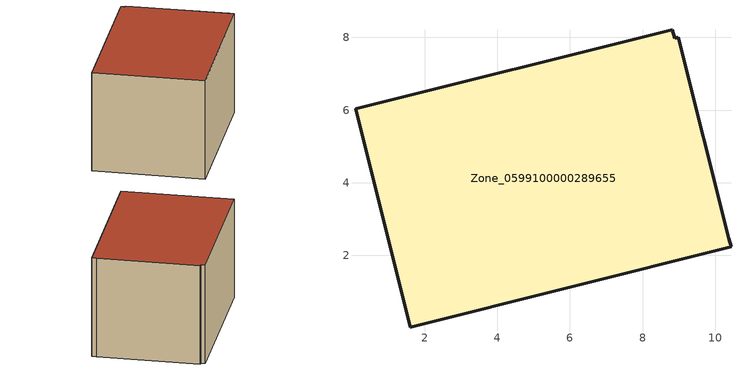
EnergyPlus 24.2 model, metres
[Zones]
Zone_0599100000289655
 floor ground (C_G): 1.6,0.02 0.1,6.04 8.82,8.21 8.88,7.97 8.99,8 10.37,2.47 10.43,2.24 z0
 wall outside (C_F): 10.37,2.47 8.99,8 8.88,7.97 8.82,8.21 0.1,6.04 1.6,0.02 10.43,2.24 10.37,2.47 z0:5.79
 roof outside (C_R): 0.1,6.04 1.6,0.02 10.43,2.24 10.37,2.47 8.99,8 8.88,7.97 8.82,8.21 z5.79
[BUILDING]
Pand.0599100000289655: North Axis=0; Terrain=City; Loads Convergence Tolerance Value=0.04; Temperature Convergence Tolerance Value=0.4; Solar Distribution=FullExterior; Maximum Number of Warmup Days=25; Minimum Number of Warmup Days=1
[Site:Location]
Rotterdam.The.Hague.AP_ZH_NLD Design_Conditions: Latitude=51.96; Longitude=4.45; Time Zone=1; Elevation=-4.5
[SITE:GROUNDTEMPERATURE:BUILDINGSURFACE]
18, 18, 18, 18, 18, 18, 18, 18, 18, 18, 18, 18
[MATERIAL] Thermal Absorptance=0.9; Solar Absorptance=0.7; Visible Absorptance=0.7
Name | Roughness | Thickness | Conductivity | Density | Specific Heat
G.TI.1946-1964 | MediumSmooth | 0.15 | 1 | 540 | 1210
F.TI.1946-1964 | Rough | 0.3 | 0.857143 | 1920 | 840
R.TI.1946-1964 | MediumRough | 0.2 | 0.277778 | 1500 | 1000
[CONSTRUCTION]
C_G: G.TI.1946-1964
C_F: F.TI.1946-1964
C_R: R.TI.1946-1964
[ZONE]
Zone_0599100000289655: Type=1; Multiplier=1; Ceiling Height=Autocalculate; Volume=Autocalculate; Floor Area=autocalculate; Part of Total Floor Area=Yes
[ZONEINFILTRATION:DESIGNFLOWRATE]
Infil_Zone_0599100000289655: Zone or ZoneList or Space or SpaceList=Zone_0599100000289655; Schedule=AlwaysOn; Design Flow Rate Calculation Method=Flow/Area; Flow Rate per Floor Area=0.003; Constant Term Coefficient=1; Temperature Term Coefficient=0; Velocity Term Coefficient=0; Velocity Squared Term Coefficient=0
[HVACTEMPLATE:ZONE:IDEALLOADSAIRSYSTEM]
Zone_0599100000289655: Maximum Heating Supply Air Temperature=50; Minimum Cooling Supply Air Temperature=13; Maximum Heating Supply Air Humidity Ratio=0.0156; Minimum Cooling Supply Air Humidity Ratio=0.0077; Heating Limit=NoLimit; Cooling Limit=NoLimit; Dehumidification Control Type=ConstantSensibleHeatRatio; Cooling Sensible Heat Ratio=0.7; Dehumidification Setpoint=60; Humidification Control Type=None; Humidification Setpoint=30; Outdoor Air Method=None; Outdoor Air Flow Rate per Person=0.00944; Outdoor Air Flow Rate per Zone Floor Area=0; Outdoor Air Flow Rate per Zone=0; Demand Controlled Ventilation Type=None; Outdoor Air Economizer Type=NoEconomizer; Heat Recovery Type=None; Sensible Heat Recovery Effectiveness=0.7; Latent Heat Recovery Effectiveness=0.65
[ZONECONTROL:THERMOSTAT]
ThermostatControl_Zone_0599100000289655: Zone or ZoneList=Zone_0599100000289655; Control Type Schedule=DualSetpointControlType; Control 1=Thermostat_Zone_0599100000289655; Temperature Difference Between Cutout And Setpoint=0
[THERMOSTATSETPOINT:DUALSETPOINT]
Thermostat_Zone_0599100000289655: Heating Setpoint Temperature Schedule=HeatingSetpoint_Zone_0599100000289655; Cooling Setpoint Temperature Schedule=CoolingSetpoint_Zone_0599100000289655
[SCHEDULE:COMPACT]
HeatingSetpoint_Zone_0599100000289655: Through: 12/31, For: AllDays, Until: 24:00, 21
CoolingSetpoint_Zone_0599100000289655: Through: 12/31, For: AllDays, Until: 24:00, 24
DualSetpointControlType: Through: 12/31, For: AllDays, Until: 24:00, 4
AlwaysOn: Through: 12/31, For: AllDays, Until: 24:00, 1
